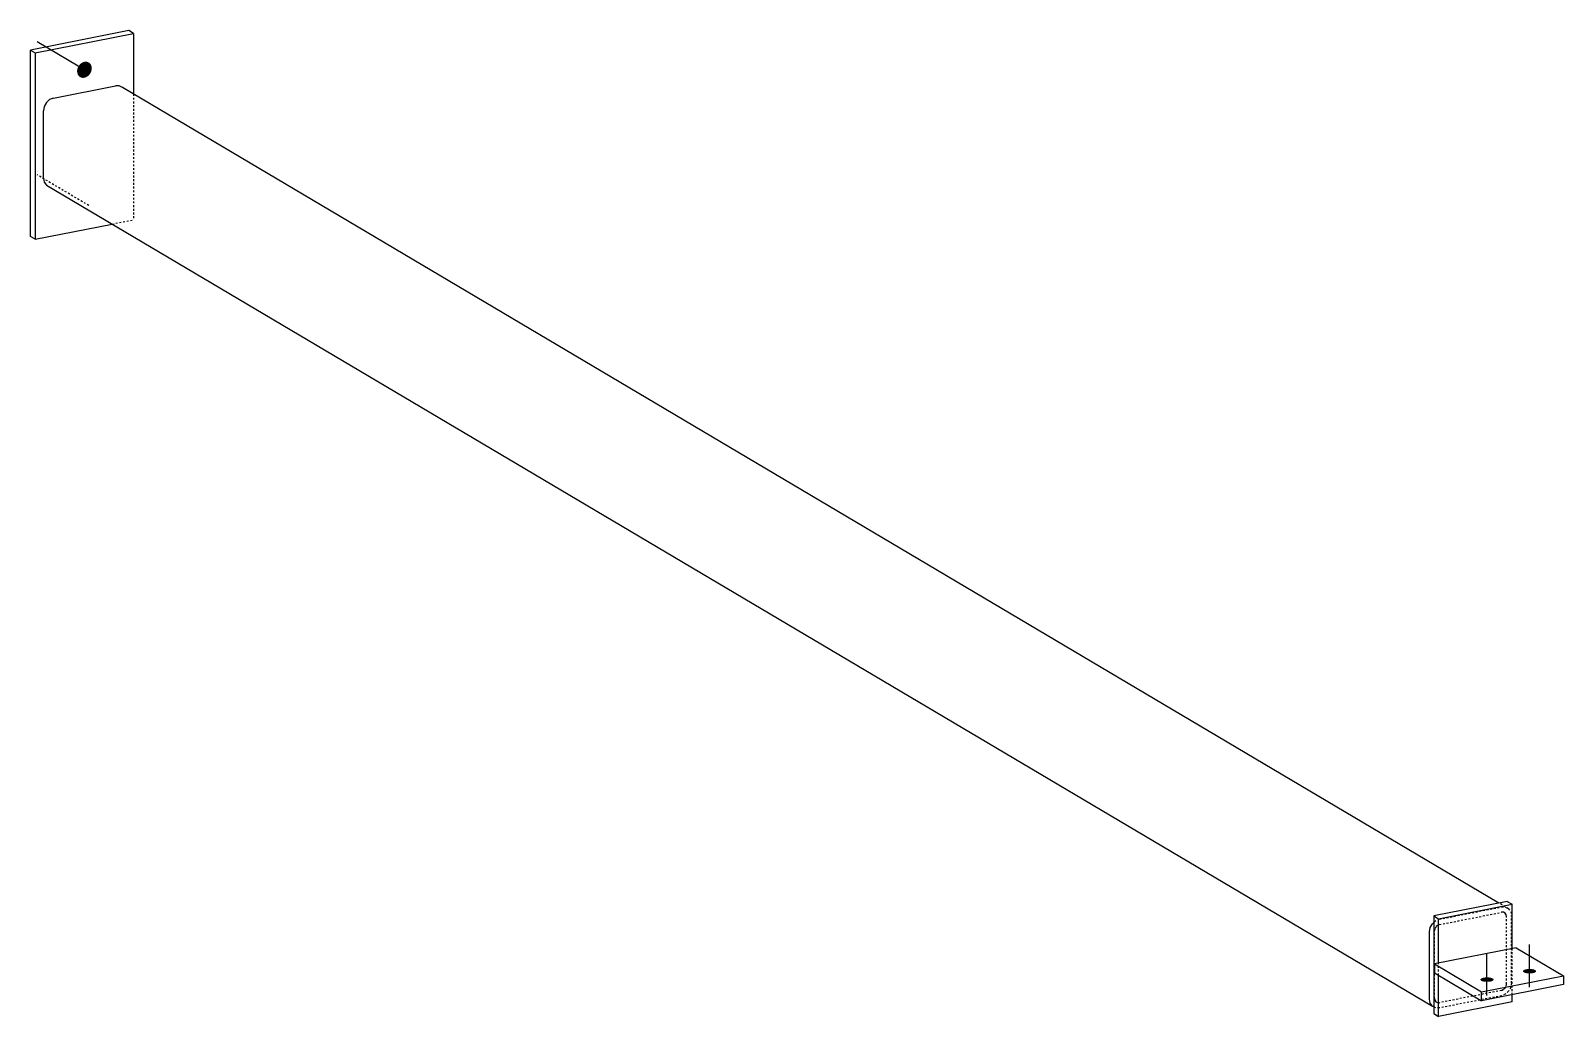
# Model space of a CAD drawing. Header units: millimetres. Extents: x 23 to 24097, y 2 to 1067.
# Drawn here: x 23 to 1646, y 23 to 1067 of the extents above; entities that cross this region are included whole.
import ezdxf

# ---------------------------------------------------------------- set-up
doc = ezdxf.new("R2010")
doc.units = ezdxf.units.MM
doc.linetypes.add('DXK_LINE_DOT2', pattern=[3.9198, 1.9599, -1.9599])
doc.layers.add('STÅL', color=7, linetype='Continuous')

msp = doc.modelspace()

# ---------------------------------------------------------------- hatches: boundary and pattern name
at = {"layer": 'STÅL', "linetype": 'Continuous'}
for points in [[(73.6, 1028.9), (74.7, 1030.4), (76, 1031.7), (77.5, 1032.7), (79.1, 1033.4), (80.7, 1033.7), (82.3, 1033.7), (83.8, 1033.2), (85.1, 1032.4), (86.2, 1031.3), (87, 1030), (87.5, 1028.4), (87.7, 1026.7), (87.5, 1024.9), (87, 1023.1), (86.2, 1021.4), (85.1, 1019.9), (83.8, 1018.6), (82.3, 1017.6), (80.7, 1016.9), (79.1, 1016.6), (77.5, 1016.6), (76, 1017), (74.7, 1017.8), (73.6, 1018.9), (72.8, 1020.3), (72.3, 1021.9), (72.1, 1023.6), (72.3, 1025.4), (72.8, 1027.2)], [(1610, 68.3), (1608.5, 68.4), (1607.1, 68.6), (1605.9, 68.8), (1604.8, 69.1), (1603.9, 69.5), (1603.3, 70), (1603, 70.5), (1603, 71), (1603.3, 71.5), (1603.9, 71.9), (1604.8, 72.3), (1605.9, 72.7), (1607.1, 72.9), (1608.5, 73.1), (1610, 73.1), (1611.4, 73.1), (1612.8, 72.9), (1614.1, 72.7), (1615.2, 72.3), (1616, 71.9), (1616.6, 71.5), (1616.9, 71), (1616.9, 70.5), (1616.6, 70), (1616, 69.5), (1615.2, 69.1), (1614.1, 68.8), (1612.8, 68.6), (1611.4, 68.4)], [(1564.9, 59.5), (1563.5, 59.5), (1562.1, 59.7), (1560.8, 59.9), (1559.7, 60.2), (1558.9, 60.6), (1558.3, 61.1), (1558, 61.6), (1558, 62.1), (1558.3, 62.6), (1558.9, 63), (1559.7, 63.4), (1560.8, 63.8), (1562.1, 64), (1563.5, 64.2), (1564.9, 64.2), (1566.4, 64.2), (1567.8, 64), (1569.1, 63.8), (1570.1, 63.4), (1571, 63), (1571.6, 62.6), (1571.9, 62.1), (1571.9, 61.6), (1571.6, 61.1), (1571, 60.6), (1570.1, 60.2), (1569.1, 59.9), (1567.8, 59.7), (1566.4, 59.5)]]:
    msp.add_hatch(color=96, dxfattribs=at).paths.add_polyline_path(points)

# ---------------------------------------------------------------- linework, layer by layer
at = {"layer": 'STÅL', "color": 2, "linetype": 'Continuous'}
for p, q in [((126.9, 1066.6), (22.9, 1046)), ((27.9, 1043.1), (131.9, 1063.6)), ((131.9, 1063.6), (126.9, 1066.6)), ((131.9, 1063.6), (131.9, 999.4)), ((22.9, 848.7), (22.9, 1046)), ((22.9, 1046), (27.9, 1043.1)), ((27.9, 1043.1), (27.9, 845.7)), ((47, 995.1), (112.8, 1008.1)), ((116.8, 1008.1), (112.8, 1008.1)), ((120.2, 1006.3), (116.8, 1008.1)), ((1577.6, 142.9), (120.2, 1006.3)), ((39.7, 990.4), (37.4, 986.3)), ((43, 993.5), (39.7, 990.4)), ((47, 995.1), (43, 993.5)), ((37.4, 986.3), (36.6, 981.8)), ((36.6, 910.4), (36.6, 981.8)), ((36.6, 910.4), (37.4, 906.2)), ((37.4, 906.2), (39.7, 903)), ((39.7, 903), (1507.2, 33.7)), ((27.9, 845.7), (109.3, 861.8)), ((27.9, 845.7), (22.9, 848.7)), ((1586.4, 144.7), (1508.5, 129.3)), ((1513.5, 126.3), (1591.4, 141.7)), ((1586.4, 144.7), (1591.4, 141.7)), ((1591.4, 94.7), (1591.4, 141.7)), ((1504.2, 112.4), (1504.9, 116.9)), ((1504.9, 116.9), (1507.2, 121)), ((1508.5, 122.2), (1507.2, 121)), ((1508.5, 129.3), (1508.5, 25.9)), ((1508.5, 129.3), (1513.5, 126.3)), ((1513.5, 79.3), (1513.5, 126.3)), ((1504.2, 41), (1504.2, 112.4)), ((1595.8, 95.6), (1509.2, 78.5)), ((1595.8, 95.6), (1645.8, 66)), ((1509.2, 78.5), (1509.2, 69.1)), ((1509.2, 78.5), (1559.2, 48.9)), ((1509.2, 69.1), (1559.2, 39.5)), ((1513.5, 22.9), (1513.5, 66.5)), ((1559.2, 48.9), (1645.8, 66)), ((1645.8, 66), (1645.8, 56.6)), ((1645.8, 56.6), (1559.2, 39.5)), ((1559.2, 39.5), (1559.2, 48.9)), ((1504.9, 36.9), (1504.2, 41)), ((1507.2, 33.7), (1504.9, 36.9)), ((1508.5, 33), (1507.2, 33.7)), ((1591.4, 38.3), (1513.5, 22.9)), ((1591.4, 38.3), (1591.4, 45.8)), ((1508.5, 25.9), (1513.5, 22.9))]:
    msp.add_line(p, q, dxfattribs=at)
at = {"layer": 'STÅL', "color": 96, "linetype": 'Continuous'}
for p, q in [((84.5, 1022.4), (29.9, 1054.8)), ((1610, 53.8), (1610, 98.9)), ((1564.9, 44.9), (1564.9, 90))]:
    msp.add_line(p, q, dxfattribs=at)
at = {"layer": 'STÅL', "color": 7, "linetype": 'DXK_LINE_DOT2'}
for p, q in [((131.9, 999.4), (131.9, 866.3)), ((109.3, 861.8), (131.9, 866.3)), ((1514.5, 125.8), (1580.4, 138.8)), ((1514.5, 120.1), (1580.4, 133.1)), ((1587.7, 136.9), (1577.6, 142.9)), ((1580.4, 138.8), (1584.3, 138.7)), ((1582.4, 133.1), (1580.4, 133.1)), ((1584, 132.2), (1582.4, 133.1)), ((1585.2, 130.6), (1584, 132.2)), ((1584.3, 138.7), (1587.7, 136.9)), ((1585.6, 128.5), (1585.2, 130.6)), ((1587.7, 136.9), (1590, 133.7)), ((1590, 133.7), (1590.8, 129.6)), ((1510.6, 124.1), (1508.5, 122.2)), ((1509.7, 115.7), (1509.4, 113.5)), ((1510.9, 117.8), (1509.7, 115.7)), ((1514.5, 125.8), (1510.6, 124.1)), ((1512.6, 119.3), (1510.9, 117.8)), ((1514.5, 120.1), (1512.6, 119.3)), ((1585.6, 57.1), (1585.6, 128.5)), ((1590.8, 58.1), (1590.8, 129.6)), ((1509.4, 42.1), (1509.4, 113.5)), ((1591.4, 45.8), (1591.4, 94.7)), ((1513.5, 66.5), (1513.5, 79.3)), ((1580.4, 50.4), (1514.5, 37.4)), ((1580.4, 50.4), (1582.4, 51.3)), ((1582.4, 51.3), (1584, 52.8)), ((1584, 52.8), (1585.2, 54.9)), ((1587.7, 49.6), (1584.3, 46.4)), ((1585.2, 54.9), (1585.6, 57.1)), ((1590, 53.7), (1587.7, 49.6)), ((1590.8, 58.1), (1590, 53.7)), ((1510.6, 31.9), (1508.5, 33)), ((1509.4, 42.1), (1509.7, 40)), ((1509.7, 40), (1510.9, 38.4)), ((1510.9, 38.4), (1512.6, 37.5)), ((1512.6, 37.5), (1513.5, 37.5)), ((1513.5, 37.5), (1514.5, 37.4)), ((1580.4, 44.8), (1514.5, 31.8)), ((1584.3, 46.4), (1580.4, 44.8)), ((1514.5, 31.8), (1510.6, 31.9))]:
    msp.add_line(p, q, dxfattribs=at)
at = {"layer": 'STÅL', "color": 96, "linetype": 'DXK_LINE_DOT2'}
msp.add_line((84.5, 881.4), (29.9, 913.8), dxfattribs=at)

doc.saveas('drawing.dxf')
